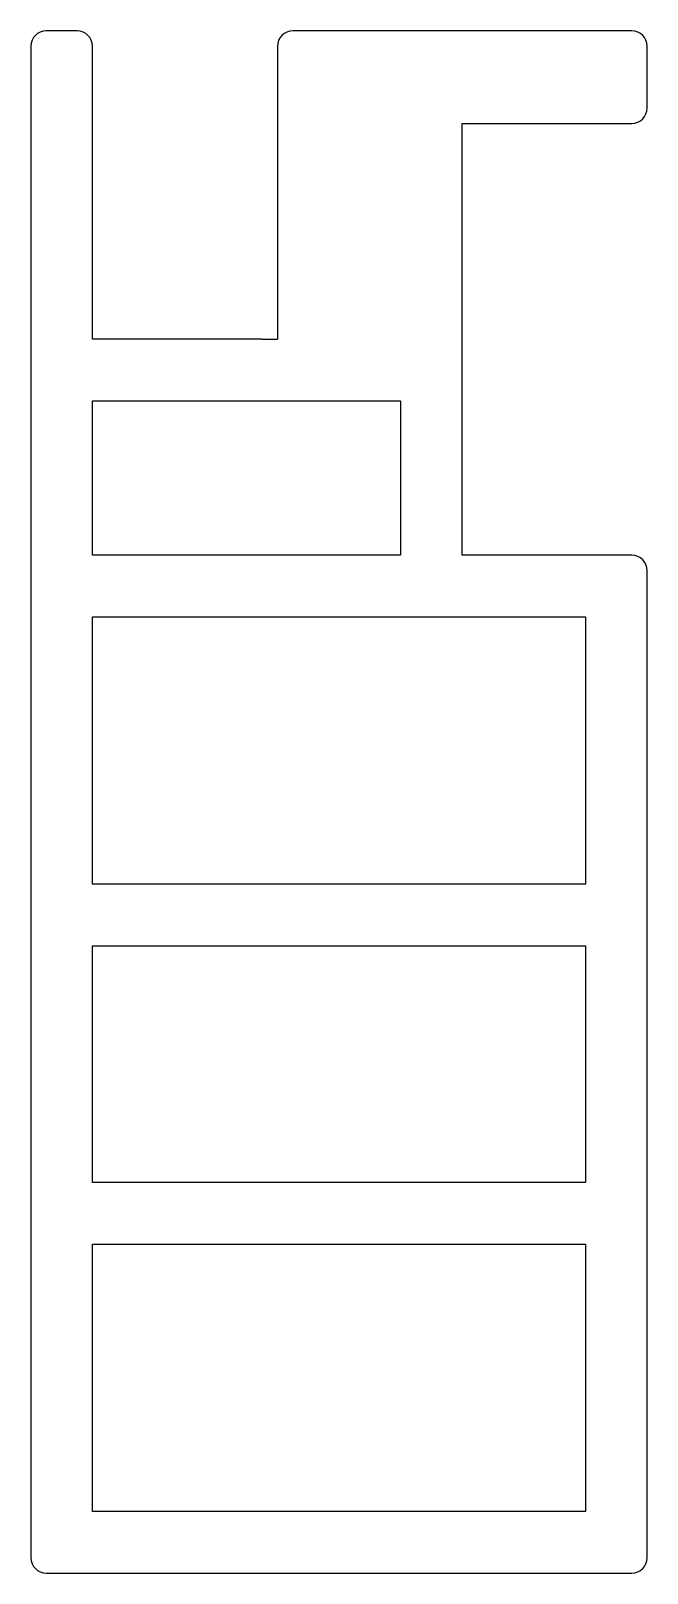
# Model space of a CAD drawing. Extents: x 1.7 to 21.7, y 1.6 to 51.6.
import ezdxf

# ---------------------------------------------------------------- set-up
doc = ezdxf.new("R2010")
doc.units = 0
doc.layers.get('0').update_dxf_attribs({"linetype": 'CONTINUOUS'})

msp = doc.modelspace()

# ---------------------------------------------------------------- linework, layer by layer
for p, q in [((3.225, 51.591), (2.225, 51.591)), ((21.225, 51.591), (10.225, 51.591)), ((1.725, 51.091), (1.725, 2.091)), ((3.725, 41.591), (3.725, 51.091)), ((9.725, 51.091), (9.725, 41.591)), ((21.725, 49.091), (21.725, 51.091)), ((15.725, 34.591), (15.725, 48.591)), ((15.725, 48.591), (21.225, 48.591)), ((9.225, 41.591), (3.725, 41.591)), ((9.225, 41.591), (9.725, 41.591)), ((3.725, 39.591), (13.725, 39.591)), ((3.725, 34.591), (3.725, 39.591)), ((13.725, 39.591), (13.725, 34.591)), ((13.725, 34.591), (3.725, 34.591)), ((21.225, 34.591), (15.725, 34.591)), ((21.725, 2.091), (21.725, 34.091)), ((3.725, 32.591), (19.725, 32.591)), ((3.725, 23.924), (3.725, 32.591)), ((19.725, 32.591), (19.725, 23.924)), ((19.725, 23.924), (3.725, 23.924)), ((3.725, 21.924), (19.725, 21.924)), ((3.725, 14.257), (3.725, 21.924)), ((19.725, 21.924), (19.725, 14.257)), ((19.725, 14.257), (3.725, 14.257)), ((3.725, 12.257), (19.725, 12.257)), ((3.725, 3.591), (3.725, 12.257)), ((19.725, 12.257), (19.725, 3.591)), ((19.725, 3.591), (3.725, 3.591)), ((2.225, 1.591), (21.225, 1.591))]:
    msp.add_line(p, q)
for centre, start, end in [((2.225, 51.091), 90, 180), ((3.225, 51.091), 0, 90), ((10.225, 51.091), 90, 180), ((21.225, 51.091), 0, 90), ((21.225, 49.091), 270, 0), ((21.225, 34.091), 0, 90), ((2.225, 2.091), 180, 270), ((21.225, 2.091), 270, 0)]:
    msp.add_arc(centre, 0.5, start, end)

doc.saveas('drawing.dxf')
